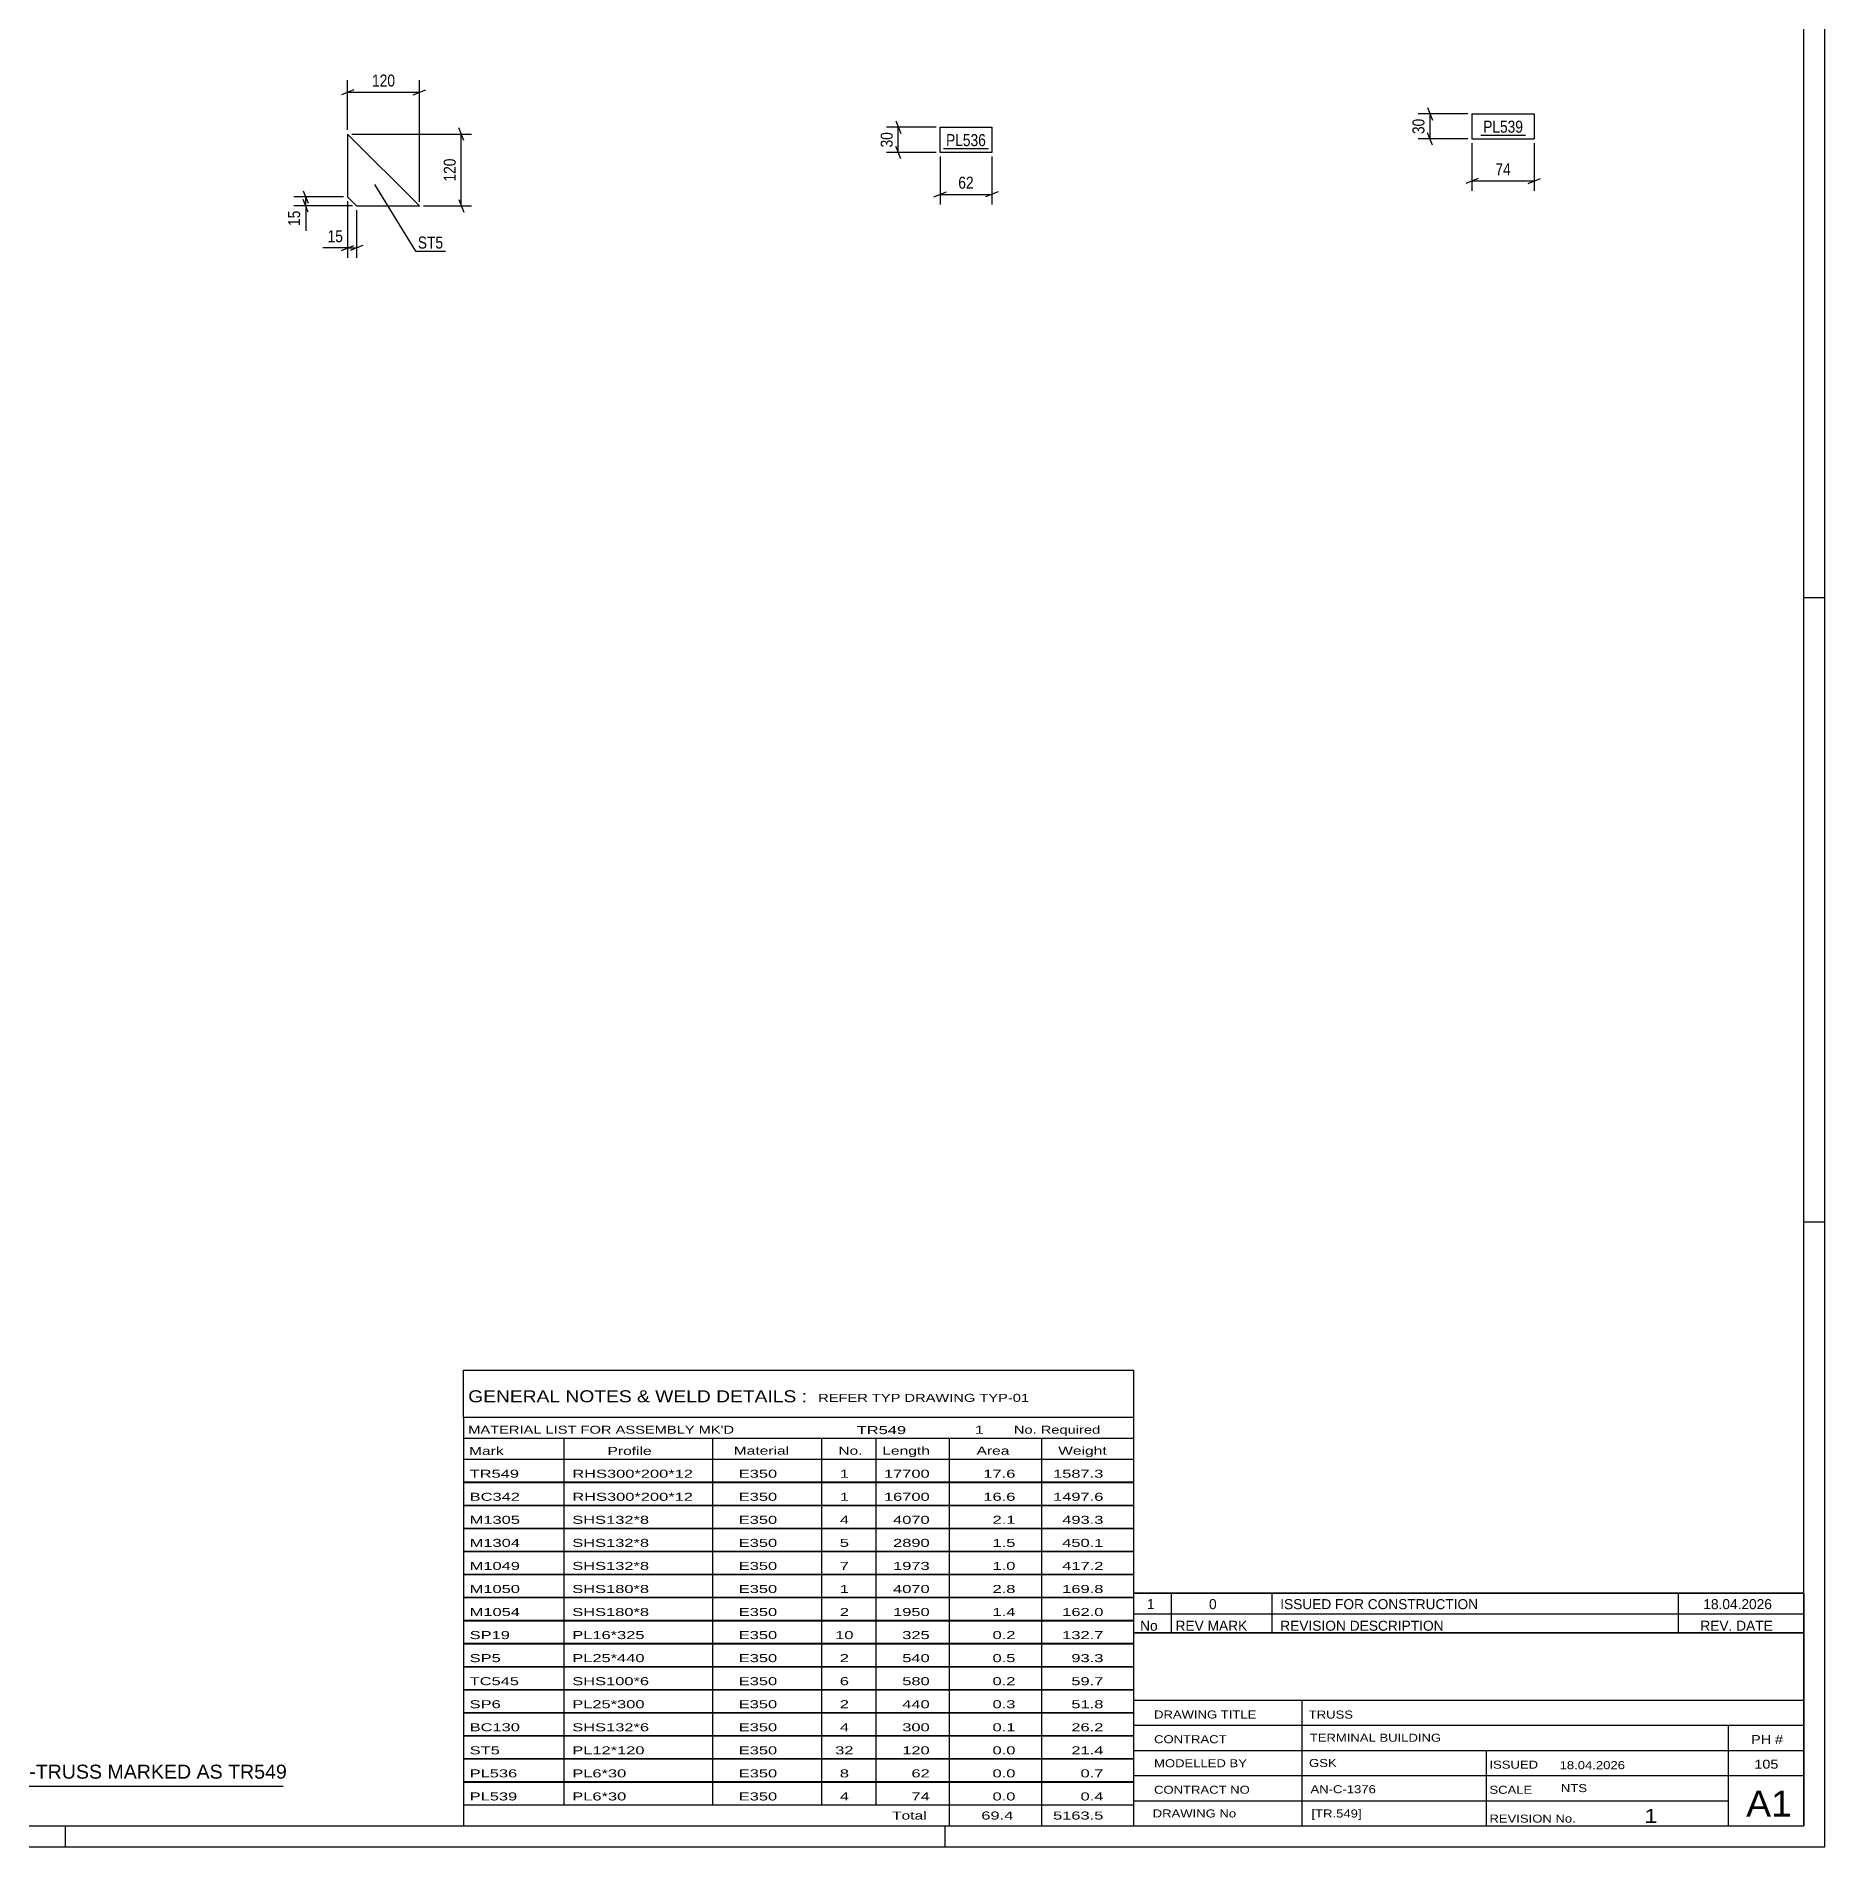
# Model space of a CAD drawing. Header units: millimetres. Extents: x 0 to 1189, y 0 to 841.
# Drawn here: x 762 to 1189, y 0 to 432 of the extents above; entities that cross this region are included whole.
import ezdxf

# ---------------------------------------------------------------- set-up
doc = ezdxf.new("R2010")
doc.units = ezdxf.units.MM
doc.styles.add('Arial', font='arial.ttf', dxfattribs={"height": 0.2})
doc.styles.add('Arial Narrow', font='ARIALN.TTF', dxfattribs={"height": 0.2})

# ---------------------------------------------------------------- blocks, each defined once
blk = doc.blocks.new('Unknown-717048581-1135')
at = {"color": 5, "linetype": 'Continuous'}
for p, q in [((1189, 0), (1189, 841)), ((1184, 5), (1184, 836)), ((1189, 298), (1184, 298)), ((1189, 149), (1184, 149)), ((5, 5), (1184, 5)), ((769, 0), (769, 5)), ((979, 0), (979, 5)), ((0, 0), (1189, 0))]:
    blk.add_line(p, q, dxfattribs=at)
blk = doc.blocks.new('Unknown-717048581-16588')
at = {"color": 7, "linetype": 'Continuous'}
for p, q in [((1024, 51.05), (1024, 5)), ((1024, 51.05), (1184, 51.05)), ((1184, 51), (1184, 5)), ((1024, 35), (1184, 35)), ((1064.14, 35), (1064.14, 5)), ((1024, 29), (1184, 29)), ((1166, 5.05), (1166, 29.05)), ((1024, 23), (1184, 23)), ((1108.14, 23), (1108.14, 5)), ((1024, 17), (1184, 17)), ((1024, 11), (1166, 11)), ((1024, 5), (1184, 5))]:
    blk.add_line(p, q, dxfattribs=at)
at = {"color": 7, "style": 'Arial Narrow'}
for s, height, width, p in [('DRAWING TITLE', 1.9089, 1.425378, (1028.88, 30.61)), ('TRUSS ', 1.909, 1.425378, (1065.81, 30.59)), ('CONTRACT', 1.909, 1.425378, (1028.88, 24.71)), ('TERMINAL BUILDING', 1.9089, 1.425378, (1066.06, 25.07)), ('MODELLED BY', 1.9089, 1.425378, (1028.88, 18.98)), ('GSK', 1.909, 1.425378, (1065.88, 19.04)), ('ISSUED', 1.909, 1.425378, (1108.94, 18.64)), ('18.04.2026', 1.909, 1.425378, (1125.69, 18.52)), ('CONTRACT NO', 1.9089, 1.425378, (1028.88, 12.66)), ('AN-C-1376', 1.909, 1.425378, (1066.23, 12.78)), ('SCALE', 1.909, 1.425378, (1108.94, 12.65)), ('A1', 6.204, 1.25, (1170.24, 7.2)), ('DRAWING No', 1.909, 1.425378, (1028.56, 7)), ('[TR.549]', 1.909, 1.425378, (1066.46, 6.99)), ('1', 3.34, 1.5, (1145.91, 5.68)), ('REVISION No.', 1.9089, 1.425378, (1108.94, 5.77))]:
    blk.add_text(s, height=height, dxfattribs=dict(at, width=width)).set_placement(p)
at = {"color": 7, "linetype": 'Continuous', "style": 'Arial Narrow'}
for s, height, width, p in [('PH #', 2.1, 1.42538, (1171.4, 24.55)), ('105', 2.1, 1.42538, (1172.19, 18.65)), ('NTS', 1.909, 1.425378, (1126, 13.05))]:
    blk.add_text(s, height=height, dxfattribs=dict(at, width=width)).set_placement(p)
blk = doc.blocks.new('Unknown-717048581-16589')
at = {"color": 7, "linetype": 'Continuous'}
for p, q in [((1024, 60.55), (1184, 60.55)), ((1184, 60.55), (1024, 60.55)), ((1024, 60.55), (1024, 55.55)), ((1033, 60.55), (1033, 55.55)), ((1057, 60.55), (1057, 55.55)), ((1154, 60.55), (1154, 55.55)), ((1184, 60.55), (1184, 55.55)), ((1024, 55.55), (1184, 55.55)), ((1024, 55.55), (1024, 51.05)), ((1024, 55.55), (1184, 55.55)), ((1033, 55.55), (1033, 51.05)), ((1057, 55.55), (1057, 51.05)), ((1154, 55.55), (1154, 51.05)), ((1184, 55.55), (1184, 51.05)), ((1184, 51.05), (1024, 51.05))]:
    blk.add_line(p, q, dxfattribs=at)
at = {"color": 7, "linetype": 'Continuous', "style": 'Arial Narrow'}
for s, height, width, p in [('1', 2.39, 1.196471, (1027.16, 56.7)), ('0', 2.39, 1.196471, (1042, 56.7)), ('ISSUED FOR CONSTRUCTION', 2.3861, 1.196471, (1059, 56.7)), ('18.04.2026', 2.386, 1.196471, (1160, 56.7)), ('No', 2.386, 1.2, (1025.54, 51.55)), ('REV MARK', 2.386, 1.2, (1034, 51.55)), ('REVISION DESCRIPTION', 2.3861, 1.2, (1059, 51.55)), ('REV. DATE', 2.386, 1.2, (1159.28, 51.55))]:
    blk.add_text(s, height=height, dxfattribs=dict(at, width=width)).set_placement(p)
blk = doc.blocks.new('Unknown-717048581-16590')
at = {"color": 7, "linetype": 'Continuous'}
for p, q in [((864, 113.75), (1024, 113.75)), ((864, 102.5), (864, 113.75)), ((1024, 113.75), (1024, 102.5)), ((864, 102.5), (1024, 102.5)), ((864, 102.5), (864, 97.5)), ((1024, 102.5), (1024, 97.5)), ((864, 97.5), (1024, 97.5)), ((864, 97.5), (864, 92.5)), ((888, 97.5), (888, 92.5)), ((923.5, 97.5), (923.5, 92.5)), ((949.5, 97.5), (949.5, 92.5)), ((962.5, 97.5), (962.5, 92.5)), ((980, 97.5), (980, 92.5)), ((1002, 97.5), (1002, 92.5)), ((1024, 97.5), (1024, 92.5)), ((864, 92.5), (1024, 92.5)), ((864, 92.45), (864, 87.05)), ((864, 92.45), (1024, 92.45)), ((888, 92.5), (888, 87)), ((923.5, 92.5), (923.5, 87)), ((949.5, 92.5), (949.5, 87)), ((962.5, 92.5), (962.5, 87)), ((980, 92.5), (980, 87)), ((1002, 92.5), (1002, 87)), ((1024, 92.45), (1024, 87.05)), ((864, 87.05), (1024, 87.05)), ((864, 86.95), (864, 81.55)), ((864, 86.95), (1024, 86.95)), ((888, 87), (888, 81.5)), ((923.5, 87), (923.5, 81.5)), ((949.5, 87), (949.5, 81.5)), ((962.5, 87), (962.5, 81.5)), ((980, 87), (980, 81.5)), ((1002, 87), (1002, 81.5)), ((1024, 86.95), (1024, 81.55)), ((864, 81.55), (1024, 81.55)), ((864, 81.45), (864, 76.05)), ((864, 81.45), (1024, 81.45)), ((888, 81.5), (888, 76)), ((923.5, 81.5), (923.5, 76)), ((949.5, 81.5), (949.5, 76)), ((962.5, 81.5), (962.5, 76)), ((980, 81.5), (980, 76)), ((1002, 81.5), (1002, 76)), ((1024, 81.45), (1024, 76.05)), ((864, 76.05), (1024, 76.05)), ((864, 75.95), (864, 70.55)), ((864, 75.95), (1024, 75.95)), ((888, 76), (888, 70.5)), ((923.5, 76), (923.5, 70.5)), ((949.5, 76), (949.5, 70.5)), ((962.5, 76), (962.5, 70.5)), ((980, 76), (980, 70.5)), ((1002, 76), (1002, 70.5)), ((1024, 75.95), (1024, 70.55)), ((864, 70.55), (1024, 70.55)), ((864, 70.45), (864, 65.05)), ((864, 70.45), (1024, 70.45)), ((888, 70.5), (888, 65)), ((923.5, 70.5), (923.5, 65)), ((949.5, 70.5), (949.5, 65)), ((962.5, 70.5), (962.5, 65)), ((980, 70.5), (980, 65)), ((1002, 70.5), (1002, 65)), ((1024, 70.45), (1024, 65.05)), ((864, 65.05), (1024, 65.05)), ((864, 64.95), (864, 59.55)), ((864, 64.95), (1024, 64.95)), ((888, 65), (888, 59.5)), ((923.5, 65), (923.5, 59.5)), ((949.5, 65), (949.5, 59.5)), ((962.5, 65), (962.5, 59.5)), ((980, 65), (980, 59.5)), ((1002, 65), (1002, 59.5)), ((1024, 64.95), (1024, 59.55)), ((864, 59.55), (1024, 59.55)), ((864, 59.45), (864, 54.05)), ((864, 59.45), (1024, 59.45)), ((888, 59.5), (888, 54)), ((923.5, 59.5), (923.5, 54)), ((949.5, 59.5), (949.5, 54)), ((962.5, 59.5), (962.5, 54)), ((980, 59.5), (980, 54)), ((1002, 59.5), (1002, 54)), ((1024, 59.45), (1024, 54.05)), ((864, 54.05), (1024, 54.05)), ((864, 53.95), (864, 48.55)), ((864, 53.95), (1024, 53.95)), ((888, 54), (888, 48.5)), ((923.5, 54), (923.5, 48.5)), ((949.5, 54), (949.5, 48.5)), ((962.5, 54), (962.5, 48.5)), ((980, 54), (980, 48.5)), ((1002, 54), (1002, 48.5)), ((1024, 53.95), (1024, 48.55)), ((864, 48.55), (1024, 48.55)), ((864, 48.45), (864, 43.05)), ((864, 48.45), (1024, 48.45)), ((888, 48.5), (888, 43)), ((923.5, 48.5), (923.5, 43)), ((949.5, 48.5), (949.5, 43)), ((962.5, 48.5), (962.5, 43)), ((980, 48.5), (980, 43)), ((1002, 48.5), (1002, 43)), ((1024, 48.45), (1024, 43.05)), ((864, 43.05), (1024, 43.05)), ((864, 42.95), (864, 37.55)), ((864, 42.95), (1024, 42.95)), ((888, 43), (888, 37.5)), ((923.5, 43), (923.5, 37.5)), ((949.5, 43), (949.5, 37.5)), ((962.5, 43), (962.5, 37.5)), ((980, 43), (980, 37.5)), ((1002, 43), (1002, 37.5)), ((1024, 42.95), (1024, 37.55)), ((864, 37.55), (1024, 37.55)), ((864, 37.45), (864, 32.05)), ((864, 37.45), (1024, 37.45)), ((888, 37.5), (888, 32)), ((923.5, 37.5), (923.5, 32)), ((949.5, 37.5), (949.5, 32)), ((962.5, 37.5), (962.5, 32)), ((980, 37.5), (980, 32)), ((1002, 37.5), (1002, 32)), ((1024, 37.45), (1024, 32.05)), ((864, 32.05), (1024, 32.05)), ((864, 31.95), (864, 26.55)), ((864, 31.95), (1024, 31.95)), ((888, 32), (888, 26.5)), ((923.5, 32), (923.5, 26.5)), ((949.5, 32), (949.5, 26.5)), ((962.5, 32), (962.5, 26.5)), ((980, 32), (980, 26.5)), ((1002, 32), (1002, 26.5)), ((1024, 31.95), (1024, 26.55)), ((864, 26.55), (1024, 26.55)), ((864, 26.45), (864, 21.05)), ((864, 26.45), (1024, 26.45)), ((888, 26.5), (888, 21)), ((923.5, 26.5), (923.5, 21)), ((949.5, 26.5), (949.5, 21)), ((962.5, 26.5), (962.5, 21)), ((980, 26.5), (980, 21)), ((1002, 26.5), (1002, 21)), ((1024, 26.45), (1024, 21.05)), ((864, 21.05), (1024, 21.05)), ((864, 20.95), (864, 15.55)), ((864, 20.95), (1024, 20.95)), ((888, 21), (888, 15.5)), ((923.5, 21), (923.5, 15.5)), ((949.5, 21), (949.5, 15.5)), ((962.5, 21), (962.5, 15.5)), ((980, 21), (980, 15.5)), ((1002, 21), (1002, 15.5)), ((1024, 20.95), (1024, 15.55)), ((864, 15.55), (1024, 15.55)), ((864, 15.45), (864, 10.05)), ((864, 15.45), (1024, 15.45)), ((888, 15.5), (888, 10)), ((923.5, 15.5), (923.5, 10)), ((949.5, 15.5), (949.5, 10)), ((962.5, 15.5), (962.5, 10)), ((980, 15.5), (980, 10)), ((1002, 15.5), (1002, 10)), ((1024, 15.45), (1024, 10.05)), ((864, 10.05), (1024, 10.05)), ((864, 10), (1024, 10)), ((864, 10), (864, 5)), ((980, 10), (980, 5)), ((1002, 10), (1002, 5)), ((1024, 10), (1024, 5)), ((864, 5), (1024, 5))]:
    blk.add_line(p, q, dxfattribs=at)
at = {"color": 7, "style": 'Arial Narrow'}
for s, height, width, p in [('GENERAL NOTES & WELD DETAILS :', 2.8633, 1.4, (865.15, 106.06)), ('REFER TYP DRAWING TYP-01', 1.9089, 1.6, (948.7, 106.16)), ("MATERIAL LIST FOR ASSEMBLY MK'D", 1.9089, 1.6, (865.15, 98.56)), ('TR549', 1.909, 1.794707, (957.9, 98.47)), ('1', 1.91, 1.794707, (986.08, 98.56)), ('No. Required', 1.9089, 1.6, (995.41, 98.56)), ('Mark', 1.909, 1.7, (865.34, 93.5)), ('Profile', 1.909, 1.7, (898.41, 93.5)), ('Material', 1.909, 1.7, (928.54, 93.56)), ('No.', 1.909, 1.7, (953.5, 93.56)), ('Length', 1.909, 1.7, (964, 93.56)), ('Area', 1.909, 1.7, (986.5, 93.56)), ('Weight', 1.909, 1.7, (1006, 93.56))]:
    blk.add_text(s, height=height, dxfattribs=dict(at, width=width)).set_placement(p)
at = {"color": 7, "linetype": 'Continuous', "style": 'Arial Narrow'}
for s, height, width, p in [('TR549', 1.909, 1.794707, (865.5, 88.06)), ('RHS300*200*12', 1.9089, 1.794707, (890, 88.06)), ('E350', 1.909, 1.794707, (929.74, 88.06)), ('1', 1.91, 1.794707, (953.86, 88.06)), ('17700', 1.909, 1.794707, (964.4, 88.06)), ('17.6', 1.909, 1.794707, (988.13, 88.06)), ('1587.3', 1.909, 1.794707, (1004.77, 88.06)), ('BC342', 1.909, 1.794707, (865.5, 82.56)), ('RHS300*200*12', 1.9089, 1.794707, (890, 82.56)), ('E350', 1.909, 1.794707, (929.74, 82.56)), ('1', 1.91, 1.794707, (953.86, 82.56)), ('16700', 1.909, 1.794707, (964.4, 82.56)), ('16.6', 1.909, 1.794707, (988.13, 82.56)), ('1497.6', 1.909, 1.794707, (1004.77, 82.56)), ('M1305', 1.909, 1.794707, (865.5, 77.06)), ('SHS132*8', 1.909, 1.794707, (890, 77.06)), ('E350', 1.909, 1.794707, (929.74, 77.06)), ('4', 1.91, 1.794707, (953.86, 77.06)), ('4070', 1.909, 1.794707, (966.58, 77.06)), ('2.1', 1.909, 1.794707, (990.32, 77.06)), ('493.3', 1.909, 1.794707, (1006.96, 77.06)), ('M1304', 1.909, 1.794707, (865.5, 71.56)), ('SHS132*8', 1.909, 1.794707, (890, 71.56)), ('E350', 1.909, 1.794707, (929.74, 71.56)), ('5', 1.91, 1.794707, (953.86, 71.56)), ('2890', 1.909, 1.794707, (966.58, 71.56)), ('1.5', 1.909, 1.794707, (990.32, 71.56)), ('450.1', 1.909, 1.794707, (1006.96, 71.56)), ('M1049', 1.909, 1.794707, (865.5, 66.06)), ('SHS132*8', 1.909, 1.794707, (890, 66.06)), ('E350', 1.909, 1.794707, (929.74, 66.06)), ('7', 1.91, 1.794707, (953.86, 66.06)), ('1973', 1.909, 1.794707, (966.58, 66.06)), ('1.0', 1.909, 1.794707, (990.32, 66.06)), ('417.2', 1.909, 1.794707, (1006.96, 66.06)), ('M1050', 1.909, 1.794707, (865.5, 60.56)), ('SHS180*8', 1.909, 1.794707, (890, 60.56)), ('E350', 1.909, 1.794707, (929.74, 60.56)), ('1', 1.91, 1.794707, (953.86, 60.56)), ('4070', 1.909, 1.794707, (966.58, 60.56)), ('2.8', 1.909, 1.794707, (990.32, 60.56)), ('169.8', 1.909, 1.794707, (1006.96, 60.56)), ('M1054', 1.909, 1.794707, (865.5, 55.06)), ('SHS180*8', 1.909, 1.794707, (890, 55.06)), ('E350', 1.909, 1.794707, (929.74, 55.06)), ('2', 1.91, 1.794707, (953.86, 55.06)), ('1950', 1.909, 1.794707, (966.58, 55.06)), ('1.4', 1.909, 1.794707, (990.32, 55.06)), ('162.0', 1.909, 1.794707, (1006.96, 55.06)), ('SP19', 1.909, 1.794707, (865.5, 49.56)), ('PL16*325', 1.909, 1.794707, (890, 49.56)), ('E350', 1.909, 1.794707, (929.74, 49.56)), ('10', 1.909, 1.794707, (952.76, 49.56)), ('325', 1.909, 1.794707, (968.77, 49.56)), ('0.2', 1.909, 1.794707, (990.32, 49.56)), ('132.7', 1.909, 1.794707, (1006.96, 49.56)), ('SP5', 1.909, 1.794707, (865.5, 44.06)), ('PL25*440', 1.909, 1.794707, (890, 44.06)), ('E350', 1.909, 1.794707, (929.74, 44.06)), ('2', 1.91, 1.794707, (953.86, 44.06)), ('540', 1.909, 1.794707, (968.77, 44.06)), ('0.5', 1.909, 1.794707, (990.32, 44.06)), ('93.3', 1.909, 1.794707, (1009.14, 44.06)), ('TC545', 1.909, 1.794707, (865.5, 38.56)), ('SHS100*6', 1.909, 1.794707, (890, 38.56)), ('E350', 1.909, 1.794707, (929.74, 38.56)), ('6', 1.91, 1.794707, (953.86, 38.56)), ('580', 1.909, 1.794707, (968.77, 38.56)), ('0.2', 1.909, 1.794707, (990.32, 38.56)), ('59.7', 1.909, 1.794707, (1009.14, 38.56)), ('SP6', 1.909, 1.794707, (865.5, 33.06)), ('PL25*300', 1.909, 1.794707, (890, 33.06)), ('E350', 1.909, 1.794707, (929.74, 33.06)), ('2', 1.91, 1.794707, (953.86, 33.06)), ('440', 1.909, 1.794707, (968.77, 33.06)), ('0.3', 1.909, 1.794707, (990.32, 33.06)), ('51.8', 1.909, 1.794707, (1009.14, 33.06)), ('BC130', 1.909, 1.794707, (865.5, 27.56)), ('SHS132*6', 1.909, 1.794707, (890, 27.56)), ('E350', 1.909, 1.794707, (929.74, 27.56)), ('4', 1.91, 1.794707, (953.86, 27.56)), ('300', 1.909, 1.794707, (968.77, 27.56)), ('0.1', 1.909, 1.794707, (990.32, 27.56)), ('26.2', 1.909, 1.794707, (1009.14, 27.56)), ('ST5', 1.909, 1.794707, (865.5, 22.06)), ('PL12*120', 1.909, 1.794707, (890, 22.06)), ('E350', 1.909, 1.794707, (929.74, 22.06)), ('32', 1.909, 1.794707, (952.76, 22.06)), ('120', 1.909, 1.794707, (968.77, 22.06)), ('0.0', 1.909, 1.794707, (990.32, 22.06)), ('21.4', 1.909, 1.794707, (1009.14, 22.06)), ('PL536', 1.909, 1.794707, (865.5, 16.56)), ('PL6*30', 1.909, 1.794707, (890, 16.56)), ('E350', 1.909, 1.794707, (929.74, 16.56)), ('8', 1.91, 1.794707, (953.86, 16.56)), ('62', 1.909, 1.794707, (970.96, 16.56)), ('0.0', 1.909, 1.794707, (990.32, 16.56)), ('0.7', 1.909, 1.794707, (1011.33, 16.56)), ('PL539', 1.909, 1.794707, (865.5, 11.06)), ('PL6*30', 1.909, 1.794707, (890, 11.06)), ('E350', 1.909, 1.794707, (929.74, 11.06)), ('4', 1.91, 1.794707, (953.86, 11.06)), ('74', 1.909, 1.794707, (970.96, 11.06)), ('0.0', 1.909, 1.794707, (990.32, 11.06)), ('0.4', 1.909, 1.794707, (1011.33, 11.06)), ('Total', 1.909, 1.7, (966.33, 6.5)), ('69.4', 1.909, 1.794707, (987.64, 6.5)), ('5163.5', 1.909, 1.794707, (1004.77, 6.5))]:
    blk.add_text(s, height=height, dxfattribs=dict(at, width=width)).set_placement(p)
blk = doc.blocks.new('Unknown-717048581-16591')
at = {"color": 7, "linetype": 'Continuous'}
blk.add_line((751, 14.5), (821, 14.5), dxfattribs=at)
at = {"color": 7, "style": 'Arial'}
blk.add_text('ONE-TRUSS MARKED AS TR549', height=3.3428, dxfattribs=at).set_placement((750.24, 16.25))
blk = doc.blocks.new('Part-717048581-13929 - 13928')
at = {"color": 2, "linetype": 'Continuous'}
for p, q in [((836.37, 408.65), (836.37, 393.65)), ((836.37, 408.65), (853.51, 391.51)), ((836.37, 393.65), (838.51, 391.51)), ((838.51, 391.51), (853.51, 391.51))]:
    blk.add_line(p, q, dxfattribs=at)
blk = doc.blocks.new('Part-717048581-13969 - 13968')
at = {"color": 2, "linetype": 'Continuous'}
for p, q in [((977.83, 404.28), (977.83, 410.28)), ((977.83, 410.28), (990.14, 410.28)), ((990.14, 410.28), (990.14, 404.28)), ((990.14, 404.28), (977.83, 404.28))]:
    blk.add_line(p, q, dxfattribs=at)
blk = doc.blocks.new('Part-717048581-13977 - 13976')
at = {"color": 2, "linetype": 'Continuous'}
for p, q in [((1104.77, 413.49), (1104.77, 407.49)), ((1104.77, 413.49), (1119.65, 413.49)), ((1119.65, 413.49), (1119.65, 407.49)), ((1104.77, 407.49), (1119.65, 407.49))]:
    blk.add_line(p, q, dxfattribs=at)
blk = doc.blocks.new('StraightDimension-717048581-14270 - 13928')
at = {"color": 7, "linetype": 'Continuous'}
for p, q in [((837.37, 408.65), (865.91, 408.65)), ((864.11, 407.15), (862.91, 410.15)), ((863.51, 391.51), (863.51, 408.65)), ((854.51, 391.51), (865.91, 391.51)), ((862.91, 393.01), (864.11, 390.01))]:
    blk.add_line(p, q, dxfattribs=at)
at = {"color": 0}
blk.add_wipeout([(862.76, 403.42), (858.56, 403.42), (858.56, 396.74), (862.76, 396.74)], dxfattribs=at)
at = {"color": 3, "style": 'Arial Narrow'}
blk.add_text('120', height=2.863, rotation=90.0002, dxfattribs=at).set_placement((862.16, 397.34))
blk = doc.blocks.new('StraightDimension-717048581-14262 - 13928')
at = {"color": 7, "linetype": 'Continuous'}
for p, q in [((837.87, 419.25), (834.87, 418.05)), ((836.37, 409.65), (836.37, 421.5)), ((852.01, 418.05), (855.01, 419.25)), ((853.51, 392.51), (853.51, 421.5)), ((836.37, 418.65), (853.51, 418.65))]:
    blk.add_line(p, q, dxfattribs=at)
at = {"color": 0}
blk.add_wipeout([(848.29, 419.4), (848.29, 423.6), (841.6, 423.6), (841.6, 419.4)], dxfattribs=at)
at = {"color": 3, "style": 'Arial Narrow'}
blk.add_text('120', height=2.863, dxfattribs=at).set_placement((842.2, 420))
blk = doc.blocks.new('StraightDimension-717048581-14266 - 13928')
at = {"color": 7, "linetype": 'Continuous'}
for p, q in [((835.37, 393.65), (823.52, 393.65)), ((825.77, 395.15), (826.97, 392.15)), ((826.37, 391.51), (826.37, 393.65)), ((837.51, 391.51), (823.52, 391.51)), ((826.97, 390.01), (825.77, 393.01))]:
    blk.add_line(p, q, dxfattribs=at)
at = {"color": 0}
blk.add_wipeout([(825.62, 390.98), (821.42, 390.98), (821.42, 386.13), (825.62, 386.13)], dxfattribs=at)
at = {"color": 7, "linetype": 'Continuous'}
blk.add_line((826.37, 391.51), (826.37, 385.6), dxfattribs=at)
blk.add_line((826.37, 391.51), (826.37, 385.6), dxfattribs=at)
at = {"color": 3, "style": 'Arial Narrow'}
blk.add_text('15', height=2.863, rotation=90.0002, dxfattribs=at).set_placement((825.02, 386.73))
blk = doc.blocks.new('StraightDimension-717048581-14258 - 13928')
at = {"color": 7, "linetype": 'Continuous'}
for p, q in [((836.37, 392.65), (836.37, 379.11)), ((838.51, 390.51), (838.51, 379.11)), ((834.87, 380.91), (837.87, 382.11)), ((836.37, 381.51), (838.51, 381.51)), ((840.01, 382.11), (837.01, 380.91))]:
    blk.add_line(p, q, dxfattribs=at)
at = {"color": 0}
blk.add_wipeout([(835.85, 382.26), (835.85, 386.46), (830.99, 386.46), (830.99, 382.26)], dxfattribs=at)
at = {"color": 7, "linetype": 'Continuous'}
blk.add_line((836.37, 381.51), (830.47, 381.51), dxfattribs=at)
blk.add_line((836.37, 381.51), (830.47, 381.51), dxfattribs=at)
at = {"color": 3, "style": 'Arial Narrow'}
blk.add_text('15', height=2.863, dxfattribs=at).set_placement((831.59, 382.86))
blk = doc.blocks.new('StraightDimension-717048581-14314 - 13968')
at = {"color": 7, "linetype": 'Continuous'}
for p, q in [((967.23, 411.78), (968.43, 408.78)), ((976.83, 410.28), (964.98, 410.28)), ((967.83, 404.28), (967.83, 410.28)), ((976.83, 404.28), (964.98, 404.28)), ((968.43, 402.78), (967.23, 405.78))]:
    blk.add_line(p, q, dxfattribs=at)
at = {"color": 0}
blk.add_wipeout([(967.08, 409.71), (962.88, 409.71), (962.88, 404.86), (967.08, 404.86)], dxfattribs=at)
at = {"color": 3, "style": 'Arial Narrow'}
blk.add_text('30', height=2.863, rotation=90.0002, dxfattribs=at).set_placement((966.48, 405.46))
blk = doc.blocks.new('StraightDimension-717048581-14318 - 13968')
at = {"color": 7, "linetype": 'Continuous'}
for p, q in [((977.83, 403.28), (977.83, 391.88)), ((990.14, 403.28), (990.14, 391.88)), ((976.33, 393.68), (979.33, 394.88)), ((977.83, 394.28), (990.14, 394.28)), ((991.64, 394.88), (988.64, 393.68))]:
    blk.add_line(p, q, dxfattribs=at)
at = {"color": 0}
blk.add_wipeout([(986.41, 395.03), (986.41, 399.23), (981.55, 399.23), (981.55, 395.03)], dxfattribs=at)
at = {"color": 3, "style": 'Arial Narrow'}
blk.add_text('62', height=2.863, dxfattribs=at).set_placement((982.15, 395.63))
blk = doc.blocks.new('StraightDimension-717048581-14322 - 13976')
at = {"color": 7, "linetype": 'Continuous'}
for p, q in [((1094.17, 414.99), (1095.37, 411.99)), ((1103.77, 413.49), (1091.92, 413.49)), ((1094.77, 407.49), (1094.77, 413.49)), ((1103.77, 407.49), (1091.92, 407.49)), ((1095.37, 405.99), (1094.17, 408.99))]:
    blk.add_line(p, q, dxfattribs=at)
at = {"color": 0}
blk.add_wipeout([(1094.02, 412.92), (1089.82, 412.92), (1089.82, 408.06), (1094.02, 408.06)], dxfattribs=at)
at = {"color": 3, "style": 'Arial Narrow'}
blk.add_text('30', height=2.863, rotation=90.0002, dxfattribs=at).set_placement((1093.42, 408.66))
blk = doc.blocks.new('StraightDimension-717048581-14326 - 13976')
at = {"color": 7, "linetype": 'Continuous'}
for p, q in [((1104.77, 406.49), (1104.77, 395.09)), ((1119.65, 406.49), (1119.65, 395.09)), ((1106.27, 398.09), (1103.27, 396.89)), ((1104.77, 397.49), (1119.65, 397.49)), ((1118.15, 396.89), (1121.15, 398.09))]:
    blk.add_line(p, q, dxfattribs=at)
at = {"color": 0}
blk.add_wipeout([(1114.63, 398.24), (1114.63, 402.44), (1109.78, 402.44), (1109.78, 398.24)], dxfattribs=at)
at = {"color": 3, "style": 'Arial Narrow'}
blk.add_text('74', height=2.863, dxfattribs=at).set_placement((1110.38, 398.84))
blk = doc.blocks.new('Mark-717048581-14365 - 13928')
at = {"color": 0}
blk.add_wipeout([(859.15, 381.34), (859.15, 384.34), (853.13, 384.34), (853.13, 381.34)], dxfattribs=at)
blk.add_wipeout([(859.15, 381.34), (859.15, 384.34), (853.13, 384.34), (853.13, 381.34)], dxfattribs=at)
at = {"color": 30, "linetype": 'Continuous'}
for p, q in [((842.79, 396.65), (852.53, 380.74)), ((852.53, 380.74), (859.75, 380.74))]:
    blk.add_line(p, q, dxfattribs=at)
at = {"color": 3, "style": 'Arial Narrow'}
blk.add_text('ST5', height=2.863, dxfattribs=at).set_placement((853.13, 381.34))
blk = doc.blocks.new('Mark-717048581-14372 - 13968')
at = {"color": 0}
blk.add_wipeout([(988.73, 405.78), (988.73, 408.78), (979.23, 408.78), (979.23, 405.78)], dxfattribs=at)
blk.add_wipeout([(988.73, 405.78), (988.73, 408.78), (979.23, 408.78), (979.23, 405.78)], dxfattribs=at)
at = {"color": 30, "linetype": 'Continuous'}
blk.add_line((978.63, 405.18), (989.33, 405.18), dxfattribs=at)
at = {"color": 3, "style": 'Arial Narrow'}
blk.add_text('PL536', height=2.863, dxfattribs=at).set_placement((979.23, 405.78))
blk = doc.blocks.new('Mark-717048581-14375 - 13976')
at = {"color": 0}
blk.add_wipeout([(1116.96, 408.99), (1116.96, 411.99), (1107.45, 411.99), (1107.45, 408.99)], dxfattribs=at)
blk.add_wipeout([(1116.96, 408.99), (1116.96, 411.99), (1107.45, 411.99), (1107.45, 408.99)], dxfattribs=at)
at = {"color": 30, "linetype": 'Continuous'}
blk.add_line((1106.85, 408.39), (1117.56, 408.39), dxfattribs=at)
at = {"color": 3, "style": 'Arial Narrow'}
blk.add_text('PL539', height=2.863, dxfattribs=at).set_placement((1107.45, 408.99))

msp = doc.modelspace()

# ---------------------------------------------------------------- block references
for name in ['Unknown-717048581-1135', 'Part-717048581-13977 - 13976', 'Part-717048581-13929 - 13928', 'Part-717048581-13969 - 13968', 'Unknown-717048581-16590', 'Unknown-717048581-16589', 'Unknown-717048581-16588', 'Unknown-717048581-16591']:
    msp.add_blockref(name, (0, 0))

# ---------------------------------------------------------------- next in the draw order: block references
for name in ['StraightDimension-717048581-14322 - 13976', 'StraightDimension-717048581-14314 - 13968', 'StraightDimension-717048581-14270 - 13928']:
    msp.add_blockref(name, (0, 0))

# ---------------------------------------------------------------- next in the draw order: block references
for name in ['StraightDimension-717048581-14262 - 13928', 'StraightDimension-717048581-14326 - 13976', 'StraightDimension-717048581-14318 - 13968']:
    msp.add_blockref(name, (0, 0))

# ---------------------------------------------------------------- next in the draw order: block references
for name in ['Mark-717048581-14375 - 13976', 'Mark-717048581-14372 - 13968', 'StraightDimension-717048581-14266 - 13928', 'Mark-717048581-14365 - 13928']:
    msp.add_blockref(name, (0, 0))

# ---------------------------------------------------------------- next in the draw order: block references
msp.add_blockref('StraightDimension-717048581-14258 - 13928', (0, 0))

doc.saveas('drawing.dxf')
